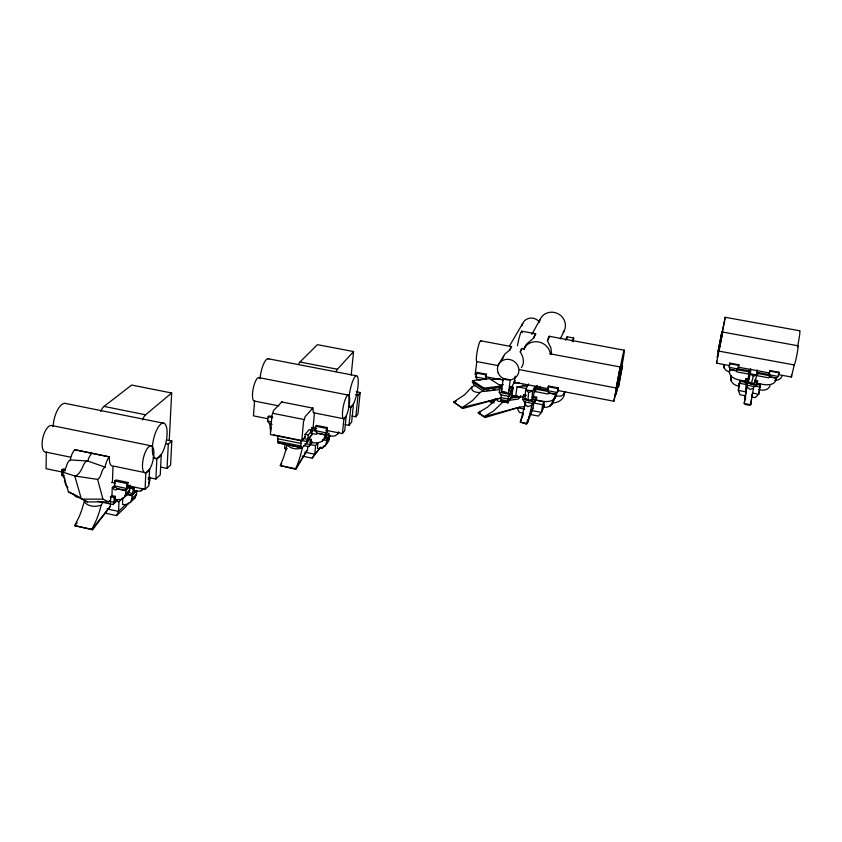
<?xml version="1.0" encoding="UTF-8"?>
<svg xmlns="http://www.w3.org/2000/svg" width="842" height="842" viewBox="0 0 842 842"><rect width="100%" height="100%" fill="white"/><g stroke="black" fill="none" stroke-linecap="round" stroke-linejoin="round"><path stroke-width="1.26" d="M512.473 395.056L507.915 402.781L508.315 396.277M769.167 372.574L769.904 377.005L776.387 378.205L778.208 376.458L779.008 372.217L769.914 370.533L769.399 372.943M64.16 477.846L61.687 474.899L61.782 469.962L63.066 468.92L65.444 469.415M64.592 477.488L64.518 480.761L65.844 485.15L67.918 487.634M769.904 377.005L769.956 374.522M778.208 376.458L769.125 374.774L769.914 370.533M102.777 502.39L101.282 505.074A13.588 9.736 -13.9 0 1 84.274 501.474L82.516 507.505A43.321 17.44 -75.7 0 1 79.359 516.293L74.738 525.671L92.609 529.786L110.323 506.4L110.449 502.548M110.66 500.022L110.776 496.748L111.965 495.664L112.249 487.465L114.617 485.329M112.418 482.529L112.996 465.984M111.554 495.57L115.375 496.38L114.196 497.475L114.017 502.379L112.986 504.537L97.925 501.358M130.215 486.392L125.563 490.697L116.985 488.907L114.596 485.971L114.775 481.024L115.964 479.951L127.995 482.455L127.858 485.76M115.259 499.643L115.375 496.38M551.584 354.514L550.984 348.156L547.437 340.789A14.082 1.389 -79.3 0 1 549.573 336.611L547.437 340.789M122.848 498.085L118.943 501.758L118.596 511.368L116.554 515.578L105.134 513.157M122.543 504.547L122.785 498.169M114.449 499.474L121.29 499.538L124.237 497.422L125.826 493.623L125.953 490.339L118.606 488.802M127.995 482.455L126.816 483.529L126.626 488.486L125.563 490.697M124.237 497.422L128.121 493.791L129.7 490.012L129.826 486.75M745.465 399.434L745.602 395.656M745.749 391.888L746.086 385.836M123.385 504.726L127.616 504.284L130.51 502.211L132.068 498.496L132.194 495.296L129.794 494.791M129.5 486.623L134.204 487.602L133.068 488.665L132.868 493.496L131.815 495.654L127.026 494.643M134.204 487.602L134.067 490.823L136.593 491.349L140.856 490.886L143.782 488.792M751.39 396.898L755.2 397.613L758.716 394.235L760.379 383.836M130.51 502.211L135.004 497.927L136.562 494.243L136.699 491.054M758.81 392.004L758.716 394.235L752.359 393.046M145.077 489.349L145.803 472.783L149.592 469.268L148.845 485.76L145.077 489.349L127.068 485.592M149.95 477.635L149.802 480.856L148.613 483.645M757.621 380.752L757.6 381.384L755.011 380.9L755.042 380.279L757.621 380.752L756.821 384.983L755.042 386.71L746.033 385.026L745.381 380.595M155.896 479.045L156.865 458.606L161.254 454.554L160.275 474.888L155.896 479.045L148.203 477.446M757.137 369.891L756.884 375.016L754.485 383.72L751.201 383.963L748.033 382.521L748.433 376.237M756.926 382.742L756.821 384.983L745.223 382.815L746.023 378.595L748.601 379.079L748.559 379.7L745.98 379.216M160.685 467.089L167.063 468.415L168.284 444.218L171.821 440.987L166.705 439.945M169.242 440.755L171.652 392.993L131.668 385.057L103.987 406.412A9.746 3.842 -77.5 0 0 100.851 411.412M171.821 440.987L170.589 465.058L167.063 468.415M750.685 368.701L750.369 373.806L748.033 382.521M748.054 382.1L750.001 371.027L748.991 375.806M725.225 317.287L717.289 357.376L725.225 317.287L799.763 330.769M533.575 398.098L532.449 400.434L528.534 400.718L524.987 398.392L525.618 389.741L528.555 383.92M534.891 386.404L532.607 391.077L525.618 389.741L528.565 392.446L527.997 400.013L528.534 400.718M798.006 345.778L722.668 332.053L718.931 351.135L794.185 364.933L791.48 377.037L778.555 374.637M272.124 424.379L269.587 423.873L267.756 421.189L268.103 416.769L268.903 415.937L272.471 416.643M269.85 423.589L270.187 429.115M270.45 431.914L270.808 427.441M532.449 400.434L531.933 399.718L532.607 391.077L528.565 392.446M308.151 441.366L302.057 447.902L278.028 442.818L277.734 435.714M745.054 395.708L739.981 394.761L738.36 390.414L740.055 380.71M738.908 383.784L738.36 390.414L745.991 391.856M739.234 383.499L739.023 385.973L740.013 381.268L745.823 382.352M286.07 450.196L284.659 448.133L284.975 444.439M74.759 450.586L74.833 449.723L109.449 456.869L109.365 457.732A13.83 5.252 -77 0 0 112.028 465.994M738.876 364.786L738.823 365.396L729.803 363.723L729.867 363.113L738.876 364.786L738.076 369.007L736.329 370.764L729.888 369.575L729.288 365.175M302.057 447.902L300.857 445.986L301.078 440.398M281.944 401.802L273.85 410.201A2.473 0.684 -78.5 0 0 272.85 413.327A2.473 0.684 -78.4 0 0 271.85 416.464L270.419 434.567L301.804 440.861L303.404 422.737A2.484 0.631 -78.5 0 1 304.372 419.59A2.484 0.631 -78.5 0 1 305.341 416.453L312.961 407.917M738.266 366.849L738.076 369.007L729.056 367.333L729.803 363.723M304.867 437.303L305.13 434.304L309.161 429.652L312.266 430.273L311.866 434.725L306.541 441.503L273.576 434.882M307.193 442.503L308.193 438.703M312.266 430.273L308.267 434.935L307.867 439.419L306.541 441.503M295.763 469.299L298.805 460.7A37.816 9.841 -78.2 0 0 301.099 453.08L302.467 447.807A11.63 8.462 -5.3 0 1 287.175 444.734L285.806 449.986A37.764 10.251 -78.2 0 1 283.48 457.595L280.281 465.605L295.763 469.299L307.488 449.817L307.793 446.365M303.878 445.607L308.825 446.607L310.13 444.587L310.53 440.198L311.266 439.324L307.477 438.566M310.993 442.25L311.266 439.324M313.098 427.736L314.445 412.938L313.298 411.959L312.792 408.107L281.765 401.981M327.612 431.451L324.77 434.893L317.066 433.356L315.308 430.672L315.718 426.252L316.445 425.399L327.243 427.547L326.97 430.494M318.087 442.545L315.571 445.586L314.771 454.217L312.193 458.153L302.089 456.111M317.423 448.439L317.95 442.703M309.961 442.039C315.876 444.092 325.812 442.839 325.001 434.598L318.592 433.325M327.243 427.547L326.107 432.83L324.77 434.893M507.915 402.781L500.937 401.434L501.285 394.919M318.171 448.586L322.044 448.154L324.78 446.271L326.38 442.934L326.654 440.061M323.728 439.829L326.107 436.935L327.38 431.736M328.58 436.04L328.854 433.146L327.748 438.335L326.422 440.345L322.644 439.587M324.78 446.271L327.57 442.829L329.169 439.513L329.443 436.651M342.42 433.577L343.894 418.758L346.188 415.959L344.715 430.704L342.42 433.577L325.654 430.23M731.035 380.816L731.003 375.879C729.172 381.521 734.329 386.004 739.665 386.099M351.209 375.079L353.566 351.567L317.402 344.662L299.952 362.018A8.599 2.294 -79 0 0 298.5 364.439M348.998 425.326L350.851 407.023L353.514 403.781L351.661 421.979L348.998 425.326L345.125 424.557M351.945 416.011L355.819 416.769L358.05 395.098L360.197 392.488L356.324 391.73M360.197 392.488L357.966 414.075L355.819 416.769M748.096 381.468C741.739 380.289 727.572 379.784 729.635 369.733M751.274 399.571L750.738 404.718L749.148 405.191L745.265 404.465L744.254 403.497L746.843 384.647M751.538 396.992L751.811 394.424M728.814 371.827L725.846 370.248L724.141 367.88L724.425 365.491M729.867 363.113L729.372 365.523L716.521 363.144L716.784 361.134M472.404 381.942L472.583 380.616L489.581 378.626L501.064 386.078L500.874 387.394L498.538 389.667L483.824 391.477L474.004 384.962L472.404 381.942L483.792 389.488L500.874 387.394M475.098 374.722L476.867 361.586L498.054 365.596M480.593 380.058L477.161 379.395L475.867 376.974L476.825 372.364L486.423 374.195L486.066 376.816M476.467 374.985L476.825 372.364M472.583 380.616L483.982 388.151L483.824 391.477M475.867 376.974L485.476 378.805L486.423 374.195M508.631 392.751L509.021 390.078L510.799 386.762L512.904 387.162L512.325 391.151L509.01 396.403L500.59 394.782L499.295 392.33L499.864 388.32L501.706 385.026L501.274 388.015M747.328 385.268L746.296 391.225A30.301 1.358 -78.9 0 0 745.244 397.256L744.254 403.497L750.738 404.718L751.706 398.466A30.323 1.505 -78.9 0 1 752.737 392.435L753.758 386.467M510.547 388.541L510.799 386.762M512.904 387.162L511.136 390.488L510.557 394.498L499.295 392.33M511.768 396.414L513.104 387.257M514.273 382.205L515.146 376.216M515.693 395.919L517.041 386.773L525.124 385.783M508.515 400.36L518.188 399.108L520.514 396.887L520.703 395.582M536.596 398.95L533.691 403.655L524.05 401.792L522.819 399.403L523.408 395.487L523.766 394.782L526.25 395.256M523.377 397.392L523.766 394.782M524.524 406.518L525.303 401.371M532.681 399.961L533.418 396.635M533.028 399.245L534.417 390.099L535.544 387.773L534.88 392.119M525.429 402.066L523.819 408.623A33.185 3.621 -79.1 0 1 522.229 415.253L520.314 422.158L526.071 423.979L527.25 423.505L532.975 408.149L533.765 403.002M536.649 388.173L537.038 385.583M536.986 388.351L537.385 385.762M532.46 396.456L536.186 397.161L535.249 401.792L522.819 399.403M536.186 397.161L535.786 399.771L536.901 397.413M539.501 389.088L539.901 386.499M544.09 401.56L542.648 404.707L541.459 412.433L538.375 416.064L529.502 414.348M557.93 390.541L558.341 387.909L548.605 386.046L548.279 386.752L547.668 390.699L548.858 393.119L555.804 394.445L558.635 389.751M548.195 388.678L548.605 386.046M543.827 407.139C548.584 408.128 553.615 404.823 553.415 399.718M553.005 402.297L554.646 396.929M553.31 399.961L554.878 398.108L556.804 392.73M558.341 387.909L557.404 392.551L547.668 390.699L548.521 388.836M566.761 339.284L567.161 336.789L573.697 338.01L573.097 341.736M564.614 392.519C564.614 399.361 557.825 403.307 551.563 402.918M613.892 401.224L616.976 385.657L613.892 401.224L557.351 390.425M512.589 388.225L512.294 389.593M747.486 382.752L747.843 380.889M716.521 363.144L722.668 332.053M729.414 371.764L729.909 369.364L736.34 370.564L738.36 369.901L747.359 371.575L749.875 373.08M730.761 378.321L731.245 375.953M745.517 380.994L746.023 378.595M748.896 371.859L749.391 369.501M749.233 371.922L749.738 369.543M748.022 379.952L748.78 376.385M754.79 381.468L755.306 379.068M754.506 383.299L755.011 380.9M759.305 389.772L760.326 385.057L756.832 384.405M532.312 403.392L530.723 409.959A33.206 3.463 -79.1 0 1 529.144 416.59L527.25 423.505L520.314 422.158L523.461 413.906M778.471 374.627L779.008 372.217M753.337 376.248L750.369 373.806L756.884 375.016L753.337 376.248L751.201 383.963M496.948 398.571L496.906 400.308L498.527 401.381L503.505 401.445L493.433 411.138L484.034 416.685L478.193 412.664L487.56 407.16L496.138 399.14M474.783 385.478L471.962 386.899C470.257 391.572 476.856 392.867 480.182 392.393L483.024 390.951M101.282 505.074L99.535 511.115A43.395 16.935 -75.9 0 1 96.409 519.924L91.873 529.334L74.738 525.671L77.201 522.693M502.4 359.334L504.768 354.145L509.81 350.009L511.683 346.778A10.651 1.316 -79.3 0 0 509.81 350.009M524.282 348.904L526.945 343.662L533.586 338.2A14.061 1.526 -79.3 0 1 535.838 334.053L533.586 338.2M519.451 369.649L616.207 387.994L620.207 366.965L549.9 353.777M554.952 396.035L561.035 396.098L563.666 394.382L564.845 391.604M620.207 366.965L616.239 388.046M526.071 423.979L528.05 419.453M529.029 417.19L532.975 408.149M555.804 394.445L556.636 392.572M551.784 404.707L554.236 399.487M532.523 399.15C540.006 400.729 553.92 405.57 556.53 394.477M549.847 406.318L550.679 404.434M544.437 404.181L543.153 407.002L543.943 401.876L535.217 399.939M544.342 406.044L541.459 412.433L531.134 410.433M572.15 341.399L573.697 338.01M565.571 340.157L567.161 336.789M533.691 403.655L535.049 400.803M328.327 435.988L334.758 436.04L337.516 434.135L338.6 431.893M560.319 338.852L564.319 330.59M554.457 398.876L555.909 394.214L548.963 392.877L547.426 391.309L537.743 389.457L535.112 390.225A1.421 1.316 25.4 0 0 536.291 391.804L547.374 393.93A1.421 1.316 24.2 0 0 548.963 392.877M509.642 394.73L512.147 390.004M509.01 396.403L510.284 394.014M511.462 387.467L515.157 380.542M526.124 344.736L523.587 349.335A14.251 13.388 27 0 1 538.554 341.947A14.251 13.388 27 0 1 550.531 354.387M531.839 334.379L540.101 319.434M563.666 394.382L565.329 391.362M521.419 367.565C524.998 362.976 523.24 356.398 520.261 351.967L521.461 349.809M770.135 385.668C768.483 390.309 762.799 390.835 758.684 389.657M498.253 365.091L503.537 356.092M509.484 345.967L522.693 323.465M485.476 378.805L486.55 377.005M782.313 375.595L780.597 378.363L778.029 379.952L774.608 380.342M307.488 449.817L295.668 468.731L280.281 465.605L281.638 463.51M510.957 393.056L512.325 391.151M320.834 447.049L312.193 458.153M128.552 502.895L125.669 506.905L116.554 515.578M110.323 506.4L91.873 529.334L92.609 529.786M337.516 434.135L338.884 432.451M322.044 448.154L324.149 445.565M326.38 442.934L329.169 439.513M320.055 447.755L314.771 454.217L304.741 452.186M330.243 435.282L327.748 438.335L324.212 437.63M326.422 440.345L329.675 436.367M324.728 437.535L327.106 434.651M322.002 441.471L326.107 436.935M327.622 430.999L326.107 432.83L315.308 430.672M308.825 446.607L311.761 443.113M310.13 444.587L312.466 441.797M471.962 386.899L464.595 394.803L453.638 402.002L456.353 403.897M480.182 392.393L472.772 400.36L463.542 406.749L461.753 407.644L457.732 404.844M311.866 434.725L307.867 439.419L302.878 438.419M301.804 440.861L305.236 436.872M310.372 430.893L313.803 426.905M336.063 371.701A8.63 2.073 -79 0 1 337.41 369.249L353.566 351.567M126.047 504.305L118.596 511.368L107.018 508.926M132.068 498.496L136.562 494.243M140.856 490.886L142.645 489.202M136.246 490.328L132.868 493.496L128.163 492.507M148.171 479.298L150.318 477.288M131.815 495.654L137.067 490.697M125.826 493.623L129.7 490.012M116.712 499.885L114.017 502.379L108.913 501.295M112.986 504.537L117.701 500.159M130.163 485.224L126.626 488.486L114.596 485.971M108.671 501.853L102.913 499.117L97.609 479.393A7.799 3.021 -76.5 0 0 101.377 473.236A7.715 2.958 -76.5 0 1 105.103 467.142A10.441 3.978 -76.7 0 1 109.397 456.911L74.78 449.765A10.409 4.221 -76.5 0 0 70.349 459.932A7.694 3.136 -76.3 0 0 66.476 465.973A7.767 3.2 -76.3 0 1 62.571 472.067L68.412 491.854L87.452 501.927L108.671 501.853L110.576 500.106M142.582 419.832A9.778 3.568 -77.6 0 1 145.571 414.79L171.652 392.993M753.506 388.225L750.022 389.404L747.064 387.025M125.174 495.906L128.121 493.791M133.089 499.306L135.004 497.927M531.734 405.339L527.692 406.644L524.84 404.013M278.86 443.229L280.07 442.555M494.57 399.266L495.822 398.666M756.327 374.28L758.958 373.722L767.988 375.395L769.904 376.795L776.387 378.005C775.44 387.425 763.178 384.773 757.116 383.152M116.185 486.644L113.102 487.644A1.842 1.537 42.1 0 0 113.912 489.244A3.6 3 42.1 0 0 115.617 489.823A1.842 1.537 42.1 0 0 117.385 488.539M519.746 407.149L484.034 416.685L485.245 417.495L519.746 407.149L524.829 406.476M456.175 401.392L453.638 402.002L462.932 408.465L501.295 397.929M480.74 411.991L478.193 412.664L485.245 417.495M501.264 397.898L461.753 407.644L462.932 408.465M494.17 402.76L491.581 402.834L488.844 401.066L490.244 400.75M500.937 401.434L508.305 402.697M511.526 396.445L516.662 395.793M511.115 396.803L517.114 396.045M509.726 398.266L520.514 396.887M486.718 390.499L489.181 390.193M492.854 389.741L495.296 389.446M499.464 385.036L503.379 384.562M513.82 383.299L519.04 382.668M483.982 388.151L501.064 386.078M491.149 379.647L500.253 378.574M754.906 383.005L751.622 383.247L748.422 381.794M531.933 399.718L527.997 400.013L524.987 398.392M102.913 499.117L81.432 499.18L74.791 475.993L62.571 472.067M488.844 401.066L494.065 401.234M70.349 459.932L87.768 461.006L105.103 467.142M97.609 479.393L74.791 475.993A17.461 7.041 -76.5 0 0 82.716 466.836A9.357 3.705 -76.4 0 1 87.768 461.006A10.357 4.073 -76.6 0 1 92.052 453.333M769.904 371.154L779.008 372.838M738.487 367.217L769.504 372.964M736.55 368.533L750.696 371.154M757.116 372.343L769.977 374.732M521.766 331.18L535.491 333.727M549.258 336.284L624.238 350.219M739.844 383.331L747.496 384.762M753.864 385.952L760.242 387.152M480.656 340.8L511.378 346.557M521.777 348.504L524.334 348.988M476.404 373.038L486.023 374.869M548.279 386.752L558.036 388.604M485.381 376.69L503.548 380.152M513.652 382.089L548.352 388.709M522.387 385.257L527.502 386.236M535.186 387.709L547.984 390.151M517.051 386.773L526.082 388.499M499.864 388.32L501.979 388.73L501.6 391.404L506.284 392.298M509.021 390.078L511.136 390.488M523.408 395.487L525.892 395.961M532.112 397.161L535.849 397.877M513.273 395.445L523.535 397.424M532.818 402.813L542.648 404.707M500.906 397.582L507.926 398.929M500.727 399.55L507.726 400.908M299.952 362.018L337.41 369.249M500.727 400.834L507.726 402.192M267.809 358.671L356.208 375.753M524.671 409.18L516.925 407.686L519.356 412.38L523.166 413.117M355.492 394.593L358.05 395.098M258.547 377.542L348.767 395.172A12.156 2.789 -78.8 0 1 346.778 414.622A12.156 2.789 -78.8 0 1 342.631 410.959A12.156 2.789 -78.8 0 1 348.767 395.172M348.293 406.528L350.851 407.023M278.786 405.886L254.537 401.097L253.442 415.843L267.63 418.674M313.256 412.706L343.894 418.758M272.85 413.327L304.372 419.59M268.103 416.769L272.861 417.716M315.718 426.252L326.528 428.399M311.466 427.41L316.634 428.431M312.066 428.683L315.897 429.441M267.756 421.189L271.324 421.905M312.771 430.483L316.603 431.251M311.024 433.304L315.634 434.23A1.61 1.431 38.4 0 0 317.308 433.062M305.13 434.304L308.267 434.935M307.993 439.682L310.53 440.198M305.078 443.566L315.571 445.586M277.492 438.693L300.815 443.376M103.987 406.412L145.571 414.79M277.576 441.303L300.857 445.986M278.028 442.818L301.278 447.502M164.158 423.347A18.187 6.399 -77.5 0 0 152.391 447.312A18.187 6.399 -77.5 0 0 162.632 452.154A18.187 6.399 -77.5 0 0 164.158 423.347L66.16 403.571A18.019 7.589 -77.1 0 0 53.193 426.21M284.659 448.133L287.175 448.639M165.706 443.692L168.284 444.218M52.12 425.578L151.56 445.902A13.872 4.936 -77.1 0 1 150.486 467.71A13.872 4.936 -77.1 0 1 142.487 464.395A13.872 4.936 -77.1 0 1 151.56 445.902M153.044 457.816L156.865 458.606M70.56 457.195L46.321 452.175L46.068 468.678L61.498 471.899M113.923 466.173L145.803 472.783M61.782 469.962L65.36 470.71M114.775 481.024L126.816 483.529M111.639 482.371L115.501 483.182M129.531 487.918L133.068 488.665M61.687 474.899L64.066 475.404M110.365 496.664L114.196 497.475M115.217 500.969L118.943 501.758M79.38 497.443L75.643 496.664L73.201 493.77M68.412 491.854L73.517 494.191M74.538 494.654L79.916 497.685M82.074 498.896L87.452 501.927M479.951 413.885L480.824 414.485M723.688 364.723L724.141 367.88M791.427 374.964L791.48 377.037M520.261 351.967A10.662 1.231 -79.3 0 1 522.061 348.725M517.462 345.652A14.04 1.663 -79.4 0 1 520.524 333.337A14.04 1.663 -79.4 0 1 522.324 332.758M521.998 325.833A9.967 9.42 29.2 0 1 529.302 318.255A9.967 9.42 29.2 0 1 539.627 322.265M476.982 361.639A10.62 1.547 -79.3 0 1 477.393 350.409A10.62 1.547 -79.3 0 1 481.024 341.031M539.375 321.518A13.335 12.651 26.7 0 1 557.478 313.456A13.335 12.651 26.7 0 1 563.214 332.506M486.034 379.468A1.4 1.305 30.8 0 1 485.508 378.216M254.821 401.129A12.051 3.536 -78.7 0 1 253.505 387.204A12.051 3.536 -78.7 0 1 260.167 378.7M260.041 378.363A15.851 4.589 -78.9 0 1 268.966 358.966M46.805 452.175A13.735 5.862 -76.6 0 1 43.079 436.893A13.735 5.862 -76.6 0 1 53.425 426.568M797.427 346.83A9.809 0.716 -78.7 0 1 796.932 354.661A9.809 0.716 -78.7 0 1 794.017 364.502M736.34 370.564A1.316 1.221 2 0 0 737.382 372.006L747.685 373.922A1.316 1.221 1.1 0 0 749.222 372.953M769.904 376.795A1.316 1.231 -0.6 0 1 768.346 377.763L758.011 375.837A1.316 1.221 0.2 0 1 756.969 374.395M799.458 331.074A12.935 0.937 -78.7 0 1 797.574 346.272M721.91 331.78L718.089 351.367L721.91 331.78M503.253 378.468L501.337 391.877L508.379 393.235L510.326 379.816L503.253 378.468M618.986 377.984L616.112 394.34L619.87 375.258L618.986 377.984M621.828 367.775L618.417 387.173L622.543 365.575L621.828 367.775M620.312 373.448A14.177 0.642 -79.2 0 0 624.354 350.504A14.177 0.642 -79.2 0 0 620.165 368.428A14.177 0.642 -79.2 0 0 620.312 373.448M498.211 372.943A10.904 10.167 29.3 0 0 516.63 376.49A10.904 10.167 29.3 0 0 509.663 359.502A10.904 10.167 29.3 0 0 498.211 372.943M354.44 401.718A15.987 3.621 -78.9 0 0 357.124 375.995A15.987 3.621 -78.9 0 0 349.135 396.54A15.987 3.621 -78.9 0 0 354.44 401.718"/></g></svg>
